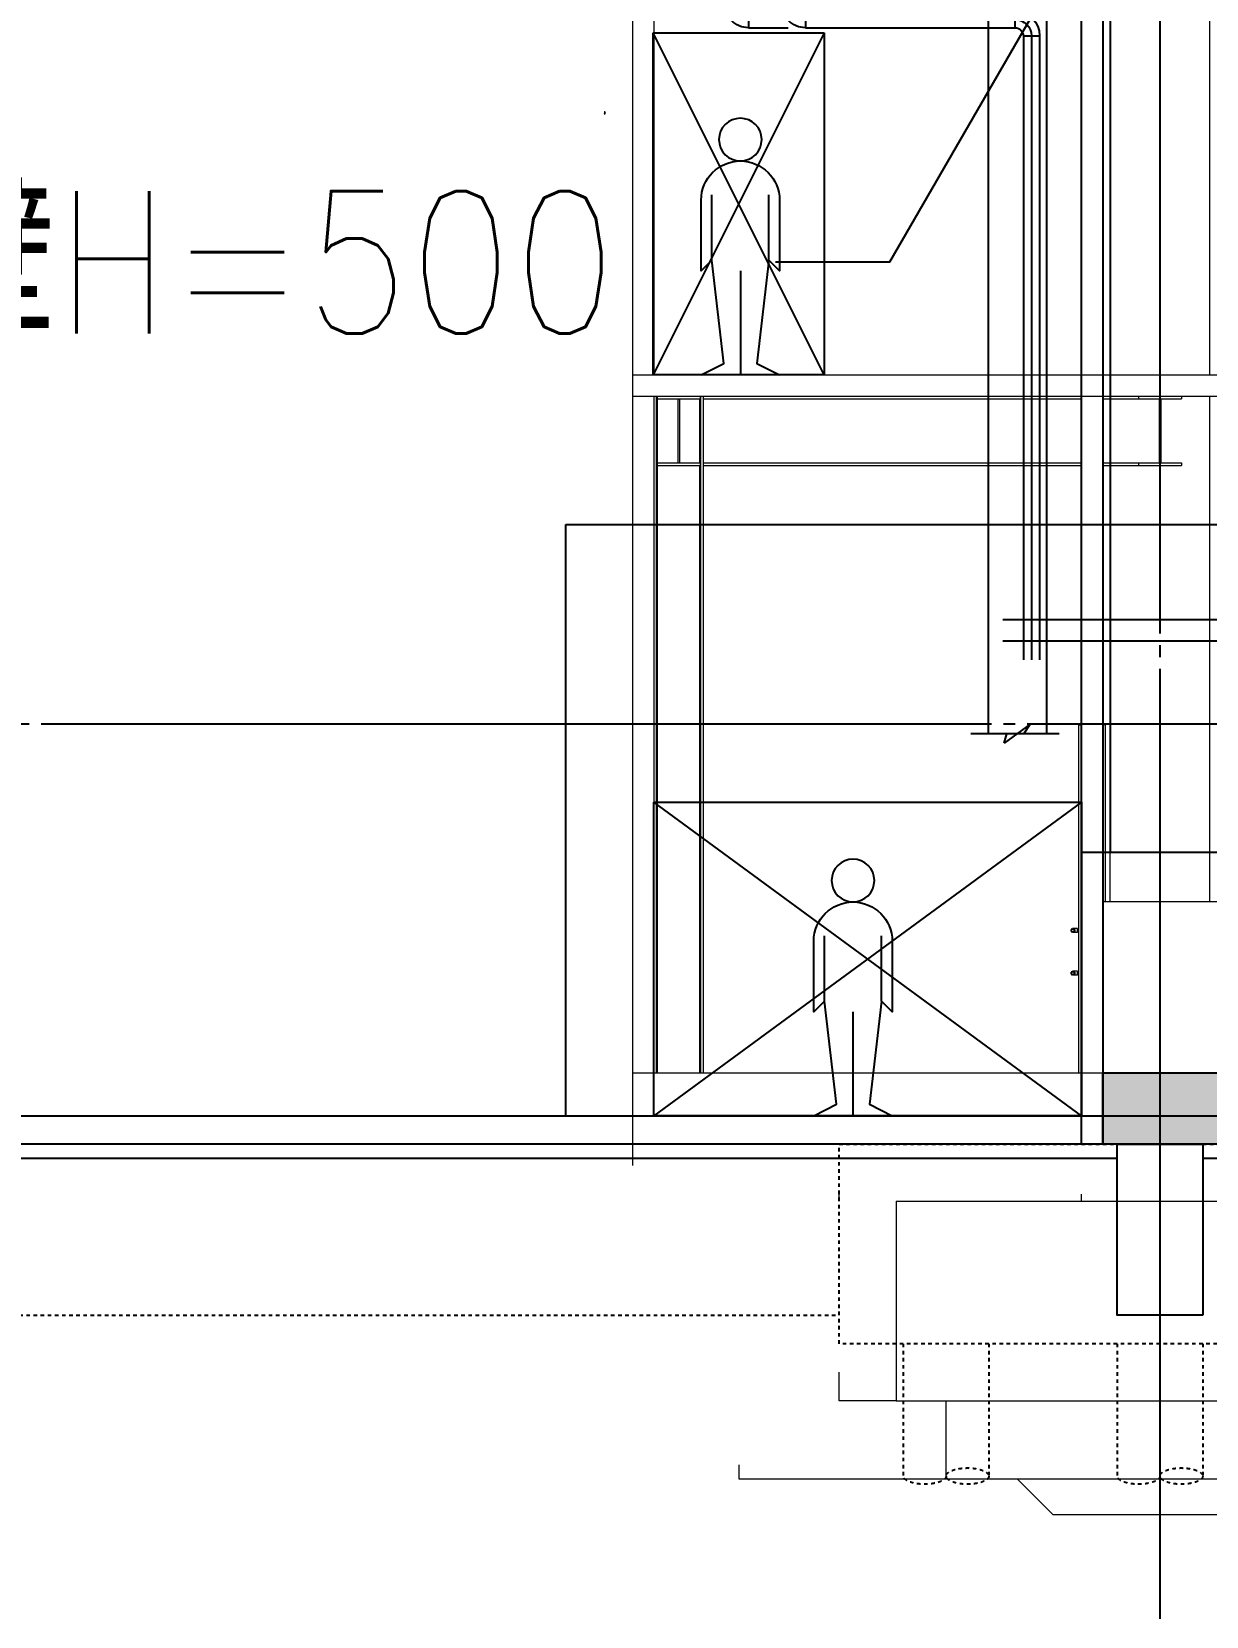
# Model space of a CAD drawing. Header units: millimetres. Extents: x -192235 to 515711, y 45168 to 947868.
# Drawn here: x 167088 to 175325, y 449687 to 460807 of the extents above; entities that cross this region are included whole.
import ezdxf
from ezdxf.enums import TextEntityAlignment as Align

# ---------------------------------------------------------------- set-up
doc = ezdxf.new("R2010")
doc.units = ezdxf.units.MM
doc.header["$LTSCALE"] = 1000
for name, pattern in [('CENTER', [50.8, 31.75, -6.35, 6.35, -6.35]), ('TPH12-SEC-@20-1$0$CENTERK5', [6.916, 6.667, -0.083, 0.083, -0.083]), ('TPH12-SEC-@20-1$0$DOTK1', [0.1, 0.05, -0.05])]:
    doc.linetypes.add(name, pattern=pattern)
for name, color, linetype in [('0317新路徑', 240, 'Continuous'), ('TPH12-SEC-@20-1$0$H-SIN', 252, 'TPH12-SEC-@20-1$0$CENTERK5'), ('TPH12-SEC-@20-1$0$KABE1', 252, 'Continuous'), ('TPH12-SEC-@20-1$0$SIAGE1', 252, 'Continuous'), ('TPH12-SEC-@20-1$0$SIAGE3', 252, 'Continuous'), ('TPH12-SEC-@20-1$0$STEEL3', 252, 'Continuous'), ('TPH12-SEC-@20-1$0$SUGATA3', 252, 'Continuous'), ('TPH12-SEC-@20-1$0$SUGATAD', 252, 'TPH12-SEC-@20-1$0$DOTK1'), ('TPH12-SEC-@20-1$0$YAJI', 252, 'Continuous'), ('YFM1P-短$0$A-WALL-IN.200K', 7, 'Continuous'), ('YFM1P-短$0$Door', 7, 'Continuous'), ('YFM1P-短$0$E-BWY-EQPM-N4', 40, 'Continuous'), ('YFM1P-短$0$M-FOUN', 252, 'Continuous'), ('YFM1P-短$0$M-PIPE-CHWS12', 130, 'Continuous'), ('YFM1P-短$0$S-BEAM.200K', 7, 'Continuous'), ('YFM1P-短$0$S-COL', 7, 'Continuous'), ('YFM1P-短$0$S-COL.200K', 7, 'Continuous'), ('YFM1P-短$0$S-FNDN', 7, 'Continuous'), ('YFM1P-短$0$S-SLAB-SHOW.200K', 7, 'Continuous'), ('YFM1P-短$0$S-SLAB.200K', 7, 'Continuous')]:
    doc.layers.add(name, color=color, linetype=linetype)
doc.styles.add('Romans', font='romans.shx', dxfattribs={"width": 0.6, "bigfont": 'stsl.shx'})
doc.styles.add('TPH12-SEC-@20-1$0$TEXT', font='romans.shx', dxfattribs={"width": 0.85, "bigfont": 'BIGFONT.shx'})

# ---------------------------------------------------------------- blocks, each defined once
blk = doc.blocks.new('TPH12-SEC-@20-1')
at = {"layer": 'TPH12-SEC-@20-1$0$H-SIN'}
for p, q in [((175000, 484000), (175000, 447500)), ((84160.7, 455950), (201769.6, 455950)), ((81769.6, 453200), (201769.6, 453200))]:
    blk.add_line(p, q, dxfattribs=at)
at = {"layer": 'TPH12-SEC-@20-1$0$KABE1'}
blk.add_line((190280, 453000), (103125, 453000), dxfattribs=at)
blk.add_lwpolyline([(175300, 451800), (174700, 451800), (174700, 453000), (175300, 453000)], close=True, dxfattribs=at)
at = {"layer": 'TPH12-SEC-@20-1$0$SIAGE1'}
blk.add_line((103125, 453200), (190280, 453200), dxfattribs=at)
at = {"layer": 'TPH12-SEC-@20-1$0$SIAGE3'}
for p, q in [((174700, 452900), (160300, 452900)), ((189930, 452900), (175300, 452900))]:
    blk.add_line(p, q, dxfattribs=at)
at = {"layer": 'TPH12-SEC-@20-1$0$STEEL3'}
blk.add_line((174650, 463725), (174650, 455050), dxfattribs=at)
at = {"layer": 'TPH12-SEC-@20-1$0$SUGATA3'}
for q in [(175550, 455050), (174450, 453200)]:
    blk.add_line((174450, 455050), q, dxfattribs=at)
at = {"layer": 'TPH12-SEC-@20-1$0$SUGATAD', "ltscale": 0.5}
for p, q in [((162250, 451800), (172750, 451800)), ((173200, 451600), (173200, 450671)), ((173800, 451600), (173800, 450671)), ((174700, 451600), (174700, 450671)), ((175300, 451600), (175300, 450671))]:
    blk.add_line(p, q, dxfattribs=at)
blk.add_lwpolyline([(177250, 451600), (172750, 451600), (172750, 453000), (177250, 453000)], close=True, dxfattribs=at)
for centre in [(173650, 450671), (175150, 450671)]:
    blk.add_ellipse(centre, major_axis=(150, 0), ratio=0.3797917, dxfattribs=at)
at = {"layer": 'TPH12-SEC-@20-1$0$SUGATAD', "ltscale": 0.5, "extrusion": (0, 0, -1)}
for centre in [(173350, 450671), (174850, 450671)]:
    blk.add_ellipse(centre, major_axis=(-150, 0), ratio=0.3797917, start_param=3.1415927, end_param=6.2831853, dxfattribs=at)
at = {"layer": 'TPH12-SEC-@20-1$0$YAJI'}
blk.add_lwpolyline([(174575.7, 462050.7), (175000, 462475), (173102.7, 459188.9), (172302.7, 459188.9)], dxfattribs=at)
at = {"layer": 'TPH12-SEC-@20-1$0$YAJI', "style": 'TPH12-SEC-@20-1$0$TEXT', "width": 0.85}
blk.add_text('防煙垂壁H=500', height=1000, dxfattribs=at).set_placement((163516.1, 459188.9), align=Align.MIDDLE_LEFT)
blk = doc.blocks.new('YFM1P-短$0$A$Cb28d9bb4')
for p, q in [((75, 805), (75, 1262.725809)), ((475, 805), (475, 1262.725809)), ((275, 730), (275, 0)), ((275, 730), (275, 0))]:
    blk.add_line(p, q)
blk.add_lwpolyline([(75, 805), (160, 80), (0, 0), (550, 0), (390, 80), (475, 805), (550, 730), (550, 1225, 1), (0, 1225), (0, 730)], format="xyb", close=True)
blk.add_circle((275, 1650), 150)
blk = doc.blocks.new('YFM1P-短$0$A$C3b3b58d8')
at = {"layer": 'YFM1P-短$0$E-BWY-EQPM-N4'}
for p, q in [((9297, -5473), (9297, 1918)), ((9704, -5473), (9704, 1918)), ((350, -4672), (9604, -4672)), ((350, -4822), (9604, -4822)), ((9458, -5473), (9412, -5405)), ((9412, -5405), (9595, -5537)), ((9210, -5473), (9829, -5473)), ((9595, -5537), (9577, -5473))]:
    blk.add_line(p, q, dxfattribs=at)
blk = doc.blocks.new('YFM1P-短$0$A$C24c94526')
at = {"layer": 'YFM1P-短$0$M-PIPE-CHWS12'}
h = blk.add_hatch(dxfattribs=at)
h.set_pattern_fill('ANGLE', color=1, scale=1.303571)
h.set_pattern_definition([(0, (-176590.451, -605437.679), (0, 9.10544643), [6.62214286, -2.48330357]), (90, (-176590.451, -605437.679), (-9.10544643, 6e-16), [6.62214286, -2.48330357])])
edge = h.paths.add_edge_path()
edge.add_arc((1956, 381), 151, 0, 360)
edge = h.paths.add_edge_path(flags=17)
edge.add_arc((1956, 381), 110, 0, 360)
h = blk.add_hatch(dxfattribs=at)
h.set_pattern_fill('ANGLE', color=1, scale=1.303571)
h.set_pattern_definition([(0, (-176190.451, -605437.679), (0, 9.10544643), [6.62214286, -2.48330357]), (90, (-176190.451, -605437.679), (-9.10544643, 6e-16), [6.62214286, -2.48330357])])
edge = h.paths.add_edge_path()
edge.add_arc((2356, 381), 151, 0, 360)
edge = h.paths.add_edge_path(flags=17)
edge.add_arc((2356, 381), 110, 0, 360)
for p, q in [((1956, 220), (1956, 543)), ((2356, 220), (2356, 543)), ((2117, 381), (1795, 381)), ((2517, 381), (2195, 381)), ((1817, 323), (1682, 188)), ((1849, 275), (1722, 147)), ((1897, 242), (1762, 107)), ((2217, 323), (2082, 188)), ((2249, 275), (2122, 147)), ((2297, 242), (2162, 107)), ((1641, 171), (171, 171)), ((171, 57), (171, 171)), ((1641, 114), (171, 114)), ((1641, 171), (1641, 57)), ((1682, 188), (1762, 107)), ((2041, 114), (1844, 114)), ((2041, 171), (1922, 171)), ((2041, 171), (2041, 57)), ((2082, 188), (2162, 107)), ((114, 0), (0, 0)), ((1641, 57), (171, 57)), ((2041, 57), (1763, 57))]:
    blk.add_line(p, q, dxfattribs=at)
for centre, radius in [((1956, 381), 151), ((1956, 381), 110), ((2356, 381), 151), ((2356, 381), 110)]:
    blk.add_circle(centre, radius, dxfattribs=at)
for centre, radius, start, end in [((171, 0), 171, 90, 180), ((171, 0), 114, 90, 180), ((1641, 228), 57, 270, 315), ((1641, 228), 114, 270, 315), ((2041, 228), 57, 270, 315), ((2041, 228), 114, 270, 315), ((171, 0), 57, 90, 180), ((1641, 228), 171, 270, 315), ((2041, 228), 171, 270, 315)]:
    blk.add_arc(centre, radius, start, end, dxfattribs=at)
blk = doc.blocks.new('YFM1P-短$0$剖面元素_3753_4', base_point=(73786.4, -4309.2))
at = {"layer": 'YFM1P-短$0$S-COL', "color": 8, "lineweight": 0}
for p, q in [((75231.4, -4309.2), (75231.4, -4189.2)), ((75231.4, -4189.2), (75326.4, -4189.2)), ((75231.4, -4399.2), (75231.4, -4394.2)), ((75341.4, -4399.2), (75341.4, -4394.2))]:
    blk.add_line(p, q, dxfattribs=at)
blk = doc.blocks.new('YFM1P-短$0$剖面元素_3754_4', base_point=(73786.4, -4309.2))
at = {"layer": 'YFM1P-短$0$S-COL', "color": 8, "lineweight": 0}
for p, q in [((75231.4, -4189.2), (75231.4, -4154.2)), ((75231.4, -4154.2), (75251.4, -4154.2)), ((75321.4, -4154.2), (75324.5, -4154.2))]:
    blk.add_line(p, q, dxfattribs=at)
blk = doc.blocks.new('YFM1P-短$0$剖面元素_3760_4', base_point=(73786.4, -4309.2))
at = {"layer": 'YFM1P-短$0$S-COL', "color": 8, "lineweight": 0}
for p, q in [((75251.4, -3819.2), (75251.4, -3376.7)), ((75321.4, -3819.2), (75321.4, -3376.7)), ((75251.4, -4189.2), (75251.4, -3834.2)), ((75321.4, -4189.2), (75321.4, -3883))]:
    blk.add_line(p, q, dxfattribs=at)
blk = doc.blocks.new('YFM1P-短$0$剖面元素_3820_4', base_point=(73786.4, -4309.2))
at = {"layer": 'YFM1P-短$0$S-FNDN', "color": 8, "lineweight": 0}
for p, q in [((75136.4, -4594.2), (75136.4, -4539.2)), ((75436.4, -4594.2), (75436.4, -4539.2)), ((75136.4, -4594.2), (75436.4, -4594.2))]:
    blk.add_line(p, q, dxfattribs=at)
blk = doc.blocks.new('YFM1P-短$0$剖面元素_3826_4', base_point=(73786.4, -4309.2))
at = {"layer": 'YFM1P-短$0$S-FNDN', "color": 8, "lineweight": 0}
for p, q in [((74991.4, -4594.2), (74991.4, -4584.2)), ((75581.4, -4594.2), (75581.4, -4584.2)), ((74991.4, -4594.2), (75136.4, -4594.2)), ((75436.4, -4594.2), (75581.4, -4594.2))]:
    blk.add_line(p, q, dxfattribs=at)
blk = doc.blocks.new('YFM1P-短$0$剖面元素_3833_4', base_point=(73786.4, -4309.2))
at = {"layer": 'YFM1P-短$0$S-FNDN', "color": 8, "lineweight": 0}
for p, q in [((75061.4, -4399.2), (75061.4, -4394.2)), ((75511.4, -4399.2), (75511.4, -4394.2))]:
    blk.add_line(p, q, dxfattribs=at)
blk = doc.blocks.new('YFM1P-短$0$剖面元素_3839_4', base_point=(73786.4, -4309.2))
at = {"layer": 'YFM1P-短$0$S-FNDN', "color": 1, "lineweight": 0}
for p, q in [((75101.4, -4399.2), (75101.4, -4539.2)), ((75471.4, -4399.2), (75101.4, -4399.2)), ((75471.4, -4399.2), (75471.4, -4539.2)), ((75471.4, -4539.2), (75101.4, -4539.2))]:
    blk.add_line(p, q, dxfattribs=at)
blk = doc.blocks.new('YFM1P-短$0$剖面元素_3840_4', base_point=(73786.4, -4309.2))
at = {"layer": 'YFM1P-短$0$S-FNDN', "color": 8, "lineweight": 0}
for p, q in [((75061.4, -4539.2), (75061.4, -4519.2)), ((75511.4, -4539.2), (75511.4, -4519.2)), ((75061.4, -4539.2), (75101.4, -4539.2)), ((75471.4, -4539.2), (75511.4, -4539.2))]:
    blk.add_line(p, q, dxfattribs=at)
blk = doc.blocks.new('YFM1P-短$0$剖面元素_3877_4', base_point=(73786.4, -4309.2))
at = {"layer": 'YFM1P-短$0$S-FNDN', "color": 8, "lineweight": 0}
for p, q in [((75211.4, -4619.2), (75186.4, -4594.2)), ((75361.4, -4619.2), (75386.4, -4594.2)), ((75211.4, -4619.2), (75361.4, -4619.2))]:
    blk.add_line(p, q, dxfattribs=at)
blk = doc.blocks.new('YFM1P-短$0$剖面元素_4465_4', base_point=(73786.4, -4309.2))
at = {"layer": 'YFM1P-短$0$S-SLAB-SHOW.200K', "color": 1, "lineweight": 0}
for p, q in [((75326.4, -4309.2), (73841.4, -4309.2)), ((75341.4, -4309.2), (75326.4, -4309.2)), ((75641.4, -4309.2), (75341.4, -4309.2)), ((75656.4, -4309.2), (75641.4, -4309.2)), ((75656.4, -4309.2), (75656.4, -4339.2))]:
    blk.add_line(p, q, dxfattribs=at)
blk = doc.blocks.new('YFM1P-短$0$剖面元素_4466_4', base_point=(73786.4, -4309.2))
at = {"layer": 'YFM1P-短$0$S-SLAB.200K', "color": 1, "lineweight": 0}
blk.add_line((75656.4, -4339.2), (75656.4, -4374.2), dxfattribs=at)
blk = doc.blocks.new('YFM1P-短$0$剖面元素_4467_4', base_point=(73786.4, -4309.2))
at = {"layer": 'YFM1P-短$0$S-SLAB-SHOW.200K', "color": 1, "lineweight": 0}
for p, q in [((75326.4, -3819.2), (73841.4, -3819.2)), ((75341.4, -3819.2), (75326.4, -3819.2)), ((75641.4, -3819.2), (75341.4, -3819.2)), ((75656.4, -3819.2), (75641.4, -3819.2)), ((75656.4, -3819.2), (75656.4, -3834.2)), ((75271.4, -3834.2), (75213.9, -3834.2)), ((75301.4, -3834.2), (75271.4, -3834.2)), ((75326.4, -3834.2), (75301.4, -3834.2)), ((75341.4, -3834.2), (75326.4, -3834.2)), ((75608.9, -3834.2), (75341.4, -3834.2)), ((75638.9, -3834.2), (75608.9, -3834.2)), ((75641.4, -3834.2), (75638.9, -3834.2)), ((75656.4, -3834.2), (75641.4, -3834.2))]:
    blk.add_line(p, q, dxfattribs=at)
blk = doc.blocks.new('YFM1P-短$0$剖面元素_4484_4', base_point=(73786.4, -4309.2))
at = {"layer": 'YFM1P-短$0$A-WALL-IN.200K', "color": 1, "lineweight": 0}
for p, q in [((75326.4, -3286.7), (75326.4, -3819.2)), ((75341.4, -3286.7), (75341.4, -3819.2)), ((75326.4, -3834.2), (75326.4, -4309.2)), ((75341.4, -3834.2), (75341.4, -4309.2))]:
    blk.add_line(p, q, dxfattribs=at)
blk = doc.blocks.new('YFM1P-短$0$剖面元素_4488_4', base_point=(73786.4, -4309.2))
at = {"layer": 'YFM1P-短$0$Door', "color": 1, "lineweight": 0}
for p, q in [((75324.5, -4189.2), (75324.5, -4064.9)), ((75324.5, -4064.9), (75326.4, -4064.9)), ((75343.3, -4064.9), (75341.4, -4064.9)), ((75343.3, -4309.2), (75343.3, -4064.9)), ((75343.7, -4207.8), (75343.3, -4207.7)), ((75343.7, -4210.6), (75343.3, -4210.8)), ((75343.7, -4208), (75343.7, -4207.8)), ((75343.7, -4208.5), (75343.7, -4208)), ((75344.2, -4208.2), (75343.7, -4208.2)), ((75343.7, -4209.2), (75343.7, -4208.5)), ((75343.7, -4209.9), (75343.7, -4209.2)), ((75343.7, -4210.4), (75343.7, -4209.9)), ((75344.2, -4210.2), (75343.7, -4210.2)), ((75343.7, -4210.6), (75343.7, -4210.4)), ((75344.2, -4208), (75344.2, -4207.8)), ((75344.2, -4207.8), (75347.8, -4207.8)), ((75344.2, -4208.3), (75344.2, -4208)), ((75344.2, -4208.9), (75344.2, -4208.3)), ((75344.2, -4209.6), (75344.2, -4208.9)), ((75344.2, -4210.1), (75344.2, -4209.6)), ((75344.2, -4210.4), (75344.2, -4210.1)), ((75344.2, -4210.6), (75344.2, -4210.4)), ((75344.2, -4210.6), (75347.8, -4210.6)), ((75346.4, -4208.4), (75346.1, -4208.4)), ((75346.1, -4208.4), (75346.1, -4210)), ((75346.1, -4208.4), (75346.8, -4208.4)), ((75346.1, -4210), (75346.4, -4210.1)), ((75346.1, -4210), (75346.8, -4210)), ((75347.1, -4208.2), (75346.4, -4208.4)), ((75346.4, -4210.1), (75347.1, -4210.2)), ((75347.1, -4208.4), (75346.8, -4208.4)), ((75346.8, -4208.4), (75346.8, -4210)), ((75346.8, -4210), (75347.1, -4210.1)), ((75347.5, -4208.1), (75347.1, -4208.2)), ((75347.8, -4208.2), (75347.1, -4208.4)), ((75347.1, -4210.1), (75347.8, -4210.2)), ((75347.1, -4210.2), (75347.5, -4210.4)), ((75347.8, -4207.9), (75347.5, -4208.1)), ((75347.5, -4210.4), (75347.8, -4210.5)), ((75347.8, -4207.8), (75347.8, -4207.9)), ((75348.2, -4208.1), (75347.8, -4208.2)), ((75347.8, -4210.2), (75348.2, -4210.4)), ((75347.8, -4210.5), (75347.8, -4210.6)), ((75348.5, -4207.9), (75348.2, -4208.1)), ((75348.2, -4210.4), (75348.5, -4210.5)), ((75348.5, -4207.8), (75348.5, -4207.9)), ((75348.5, -4207.9), (75348.5, -4210.5)), ((75348.5, -4208.5), (75348.6, -4208.5)), ((75348.5, -4209.9), (75348.6, -4209.9)), ((75348.5, -4210.5), (75348.5, -4210.6)), ((75348.6, -4208.7), (75348.6, -4208.5)), ((75348.6, -4209.2), (75348.6, -4208.7)), ((75348.6, -4209.7), (75348.6, -4209.2)), ((75348.6, -4209.9), (75348.6, -4209.7))]:
    blk.add_line(p, q, dxfattribs=at)
blk = doc.blocks.new('YFM1P-短$0$剖面元素_4490_4', base_point=(73786.4, -4309.2))
at = {"layer": 'YFM1P-短$0$A-WALL-IN.200K', "color": 1, "lineweight": 0}
for p, q in [((75641.4, -3286.7), (75641.4, -3819.2)), ((75656.4, -3286.7), (75656.4, -3819.2)), ((75641.4, -3834.2), (75641.4, -4309.2)), ((75656.4, -3834.2), (75656.4, -4309.2))]:
    blk.add_line(p, q, dxfattribs=at)
blk = doc.blocks.new('YFM1P-短$0$剖面元素_4492_4', base_point=(73786.4, -4309.2))
at = {"layer": 'YFM1P-短$0$S-COL.200K', "color": 1, "lineweight": 0}
for p, q in [((75606.4, -4309.2), (75606.4, -3834.2)), ((75608.3, -4309.2), (75608.3, -3834.2)), ((75609, -3881), (75609, -3836.2)), ((75638.8, -3881), (75638.8, -3836.2)), ((75639.5, -4309.2), (75639.5, -3834.2)), ((75609, -4309.2), (75609, -3883)), ((75638.8, -4309.2), (75638.8, -3883))]:
    blk.add_line(p, q, dxfattribs=at)
blk = doc.blocks.new('YFM1P-短$0$剖面元素_4494_4', base_point=(73786.4, -4309.2))
at = {"layer": 'YFM1P-短$0$Door', "color": 1, "lineweight": 0}
for p, q in [((75343.7, -4237.8), (75343.3, -4237.7)), ((75343.7, -4240.6), (75343.3, -4240.8)), ((75343.7, -4238), (75343.7, -4237.8)), ((75343.7, -4238.5), (75343.7, -4238)), ((75344.2, -4238.2), (75343.7, -4238.2)), ((75343.7, -4239.2), (75343.7, -4238.5)), ((75343.7, -4239.9), (75343.7, -4239.2)), ((75343.7, -4240.4), (75343.7, -4239.9)), ((75344.2, -4240.2), (75343.7, -4240.2)), ((75343.7, -4240.6), (75343.7, -4240.4)), ((75344.2, -4238), (75344.2, -4237.8)), ((75344.2, -4237.8), (75347.8, -4237.8)), ((75344.2, -4238.3), (75344.2, -4238)), ((75344.2, -4238.9), (75344.2, -4238.3)), ((75344.2, -4239.6), (75344.2, -4238.9)), ((75344.2, -4240.1), (75344.2, -4239.6)), ((75344.2, -4240.4), (75344.2, -4240.1)), ((75344.2, -4240.6), (75344.2, -4240.4)), ((75344.2, -4240.6), (75347.8, -4240.6)), ((75346.4, -4238.4), (75346.1, -4238.4)), ((75346.1, -4238.4), (75346.1, -4240)), ((75346.1, -4238.4), (75346.8, -4238.4)), ((75346.1, -4240), (75346.4, -4240.1)), ((75346.1, -4240), (75346.8, -4240)), ((75347.1, -4238.2), (75346.4, -4238.4)), ((75346.4, -4240.1), (75347.1, -4240.2)), ((75347.1, -4238.4), (75346.8, -4238.4)), ((75346.8, -4238.4), (75346.8, -4240)), ((75346.8, -4240), (75347.1, -4240.1)), ((75347.5, -4238.1), (75347.1, -4238.2)), ((75347.8, -4238.2), (75347.1, -4238.4)), ((75347.1, -4240.1), (75347.8, -4240.2)), ((75347.1, -4240.2), (75347.5, -4240.4)), ((75347.8, -4237.9), (75347.5, -4238.1)), ((75347.5, -4240.4), (75347.8, -4240.5)), ((75347.8, -4237.8), (75347.8, -4237.9)), ((75348.2, -4238.1), (75347.8, -4238.2)), ((75347.8, -4240.2), (75348.2, -4240.4)), ((75347.8, -4240.5), (75347.8, -4240.6)), ((75348.5, -4237.9), (75348.2, -4238.1)), ((75348.2, -4240.4), (75348.5, -4240.5)), ((75348.5, -4237.8), (75348.5, -4237.9)), ((75348.5, -4237.9), (75348.5, -4240.5)), ((75348.5, -4238.5), (75348.6, -4238.5)), ((75348.5, -4239.9), (75348.6, -4239.9)), ((75348.5, -4240.5), (75348.5, -4240.6)), ((75348.6, -4238.7), (75348.6, -4238.5)), ((75348.6, -4239.2), (75348.6, -4238.7)), ((75348.6, -4239.7), (75348.6, -4239.2)), ((75348.6, -4239.9), (75348.6, -4239.7))]:
    blk.add_line(p, q, dxfattribs=at)
blk = doc.blocks.new('YFM1P-短$0$剖面元素_4499_4', base_point=(73786.4, -4309.2))
at = {"layer": 'YFM1P-短$0$S-BEAM.200K', "color": 1, "lineweight": 0}
for p, q in [((75608.9, -3834.2), (75608.9, -3836.2)), ((75623.3, -3836.2), (75608.9, -3836.2)), ((75623.3, -3836.2), (75623.3, -3881)), ((75624.5, -3836.2), (75623.3, -3836.2)), ((75624.5, -3836.2), (75624.5, -3881)), ((75638.9, -3836.2), (75624.5, -3836.2)), ((75638.9, -3834.2), (75638.9, -3836.2)), ((75608.9, -3881), (75608.9, -3883)), ((75623.3, -3881), (75608.9, -3881)), ((75638.9, -3883), (75608.9, -3883)), ((75624.5, -3881), (75623.3, -3881)), ((75638.9, -3881), (75624.5, -3881)), ((75638.9, -3881), (75638.9, -3883))]:
    blk.add_line(p, q, dxfattribs=at)
blk = doc.blocks.new('YFM1P-短$0$剖面元素_4500_4', base_point=(73786.4, -4309.2))
at = {"layer": 'YFM1P-短$0$S-BEAM.200K', "color": 1, "lineweight": 0}
for p, q in [((75271.4, -3834.2), (75271.4, -3836.2)), ((75285.8, -3836.2), (75271.4, -3836.2)), ((75285.8, -3836.2), (75285.8, -3881)), ((75287, -3836.2), (75285.8, -3836.2)), ((75287, -3836.2), (75287, -3881)), ((75301.4, -3836.2), (75287, -3836.2)), ((75301.4, -3834.2), (75301.4, -3836.2)), ((75271.4, -3881), (75271.4, -3883)), ((75285.8, -3881), (75271.4, -3881)), ((75301.4, -3883), (75271.4, -3883)), ((75287, -3881), (75285.8, -3881)), ((75301.4, -3881), (75287, -3881)), ((75301.4, -3881), (75301.4, -3883))]:
    blk.add_line(p, q, dxfattribs=at)
blk = doc.blocks.new('YFM1P-短$0$剖面元素_4501_4', base_point=(73786.4, -4309.2))
at = {"layer": 'YFM1P-短$0$S-BEAM.200K', "color": 1, "lineweight": 0}
for p, q in [((75326.4, -3836.2), (75301.4, -3836.2)), ((75606.4, -3836.2), (75341.4, -3836.2)), ((75608.9, -3836.2), (75608.3, -3836.2)), ((75326.4, -3881), (75301.4, -3881)), ((75326.4, -3883), (75301.4, -3883)), ((75606.4, -3881), (75341.4, -3881)), ((75606.4, -3883), (75341.4, -3883)), ((75608.9, -3881), (75608.3, -3881)), ((75608.9, -3883), (75608.3, -3883))]:
    blk.add_line(p, q, dxfattribs=at)
blk = doc.blocks.new('YFM1P-短$0$A$Cec50b6d4')
at = {"layer": 'YFM1P-短$0$A-WALL-IN.200K', "lineweight": 0}
for name in ['YFM1P-短$0$剖面元素_4484_4', 'YFM1P-短$0$剖面元素_4490_4']:
    blk.add_blockref(name, (0, 0), dxfattribs=at)
at = {"layer": 'YFM1P-短$0$Door', "lineweight": 0}
for name in ['YFM1P-短$0$剖面元素_4488_4', 'YFM1P-短$0$剖面元素_4494_4']:
    blk.add_blockref(name, (0, 0), dxfattribs=at)
at = {"layer": 'YFM1P-短$0$S-BEAM.200K', "lineweight": 0}
for name in ['YFM1P-短$0$剖面元素_4500_4', 'YFM1P-短$0$剖面元素_4501_4', 'YFM1P-短$0$剖面元素_4499_4']:
    blk.add_blockref(name, (0, 0), dxfattribs=at)
at = {"layer": 'YFM1P-短$0$S-COL', "lineweight": 0}
for name in ['YFM1P-短$0$剖面元素_3760_4', 'YFM1P-短$0$剖面元素_3754_4', 'YFM1P-短$0$剖面元素_3753_4']:
    blk.add_blockref(name, (0, 0), dxfattribs=at)
at = {"layer": 'YFM1P-短$0$S-COL.200K', "lineweight": 0}
blk.add_blockref('YFM1P-短$0$剖面元素_4492_4', (0, 0), dxfattribs=at)
at = {"layer": 'YFM1P-短$0$S-FNDN', "lineweight": 0}
for name in ['YFM1P-短$0$剖面元素_3833_4', 'YFM1P-短$0$剖面元素_3839_4', 'YFM1P-短$0$剖面元素_3840_4', 'YFM1P-短$0$剖面元素_3820_4', 'YFM1P-短$0$剖面元素_3826_4', 'YFM1P-短$0$剖面元素_3877_4']:
    blk.add_blockref(name, (0, 0), dxfattribs=at)
at = {"layer": 'YFM1P-短$0$S-SLAB-SHOW.200K', "lineweight": 0}
for name in ['YFM1P-短$0$剖面元素_4467_4', 'YFM1P-短$0$剖面元素_4465_4']:
    blk.add_blockref(name, (0, 0), dxfattribs=at)
at = {"layer": 'YFM1P-短$0$S-SLAB.200K', "lineweight": 0}
blk.add_blockref('YFM1P-短$0$剖面元素_4466_4', (0, 0), dxfattribs=at)
blk = doc.blocks.new('YFM1P-短')
at = {"layer": 'YFM1P-短$0$M-FOUN'}
h = blk.add_hatch(dxfattribs=at)
h.set_pattern_fill('ANGLE', color=252)
h.set_pattern_definition([(0, (0, 0), (0, 6.985), [5.08, -1.905]), (90, (0, 0), (-6.985, 4e-16), [5.08, -1.905])])
h.paths.add_polyline_path([(115400, 453500), (99720, 453500), (99720, 453000), (115400, 453000)])
for p, q in [((118555.3, 460800), (117355.3, 460800)), ((117355.3, 460800), (117355.3, 458400)), ((117355.3, 458400), (118555.3, 460800)), ((117355.3, 460800), (118555.3, 458400)), ((118555.3, 458400), (118555.3, 460800)), ((117355.3, 458400), (118555.3, 458400)), ((119165.5, 457350), (113431.6, 457350)), ((119165.5, 453200), (119165.5, 457350)), ((118550, 455400), (115550, 455400)), ((115550, 455400), (115550, 453200)), ((115550, 453200), (118550, 455400)), ((115550, 455400), (118550, 453200)), ((118550, 453200), (118550, 455400)), ((115550, 453200), (118550, 453200))]:
    blk.add_line(p, q, dxfattribs=at)
at = {"layer": 'YFM1P-短$0$M-FOUN', "color": 2}
blk.add_lwpolyline([(115400, 453000), (115550, 453000), (115550, 462725), (115400, 462725)], close=True, dxfattribs=at)
at = {"layer": 'YFM1P-短$0$M-FOUN', "color": 252}
blk.add_lwpolyline([(115400, 453500), (99720, 453500), (99720, 453000), (115400, 453000)], close=True, dxfattribs=at)
at = {"layer": 'YFM1P-短$0$M-PIPE-CHWS12'}
for p, q in [((115844, 460780.6), (115844, 456399.4)), ((115901, 460780.6), (115901, 456399.4)), ((115958, 460780.6), (115958, 456399.4))]:
    blk.add_line(p, q, dxfattribs=at)
for p in [(117667.7, 458400), (116877.7, 453200)]:
    blk.add_blockref('YFM1P-短$0$A$Cb28d9bb4', p)
at = {"layer": 'YFM1P-短$0$M-FOUN', "xscale": 10, "yscale": 10, "zscale": 10}
blk.add_blockref('YFM1P-短$0$A$Cec50b6d4', (100000, 453500), dxfattribs=at)
at = {"layer": 'YFM1P-短$0$M-FOUN'}
for name, p in [('YFM1P-短$0$A$C3b3b58d8', (106497.3, 461351.9)), ('YFM1P-短$0$A$C24c94526', (115844, 460778))]:
    blk.add_blockref(name, p, dxfattribs=at)
blk = doc.blocks.new('*U389')
at = {"color": 0, "lineweight": -2}
for p, q in [((621, 30), (1996, 30)), ((621, -30), (1996, -30))]:
    blk.add_line(p, q, dxfattribs=at)
at = {"color": 40, "linetype": 'CENTER', "ltscale": 0.5}
blk.add_line((621, 0), (1996, 0), dxfattribs=at)
at = {"layer": 'DEFPOINTS', "style": 'Romans', "width": 0.6}
blk.add_attdef('Size', (-41, 4), '', height=5, dxfattribs=at)

msp = doc.modelspace()

# ---------------------------------------------------------------- block references
msp.add_blockref('TPH12-SEC-@20-1', (0, 0))

# ---------------------------------------------------------------- next in the draw order: linework, layer by layer
msp.add_line((174450, 453200), (174450, 463725))

# ---------------------------------------------------------------- next in the draw order: block references
at = {"xscale": -1}
msp.add_blockref('YFM1P-短', (290000, 0), dxfattribs=at)
at = {"layer": '0317新路徑', "rotation": 90.00000000002758}
msp.add_blockref('*U389', (171112.98045, 460270.57086), dxfattribs=at).add_auto_attribs({'Size': 'VP 50A'})

doc.saveas('drawing.dxf')
